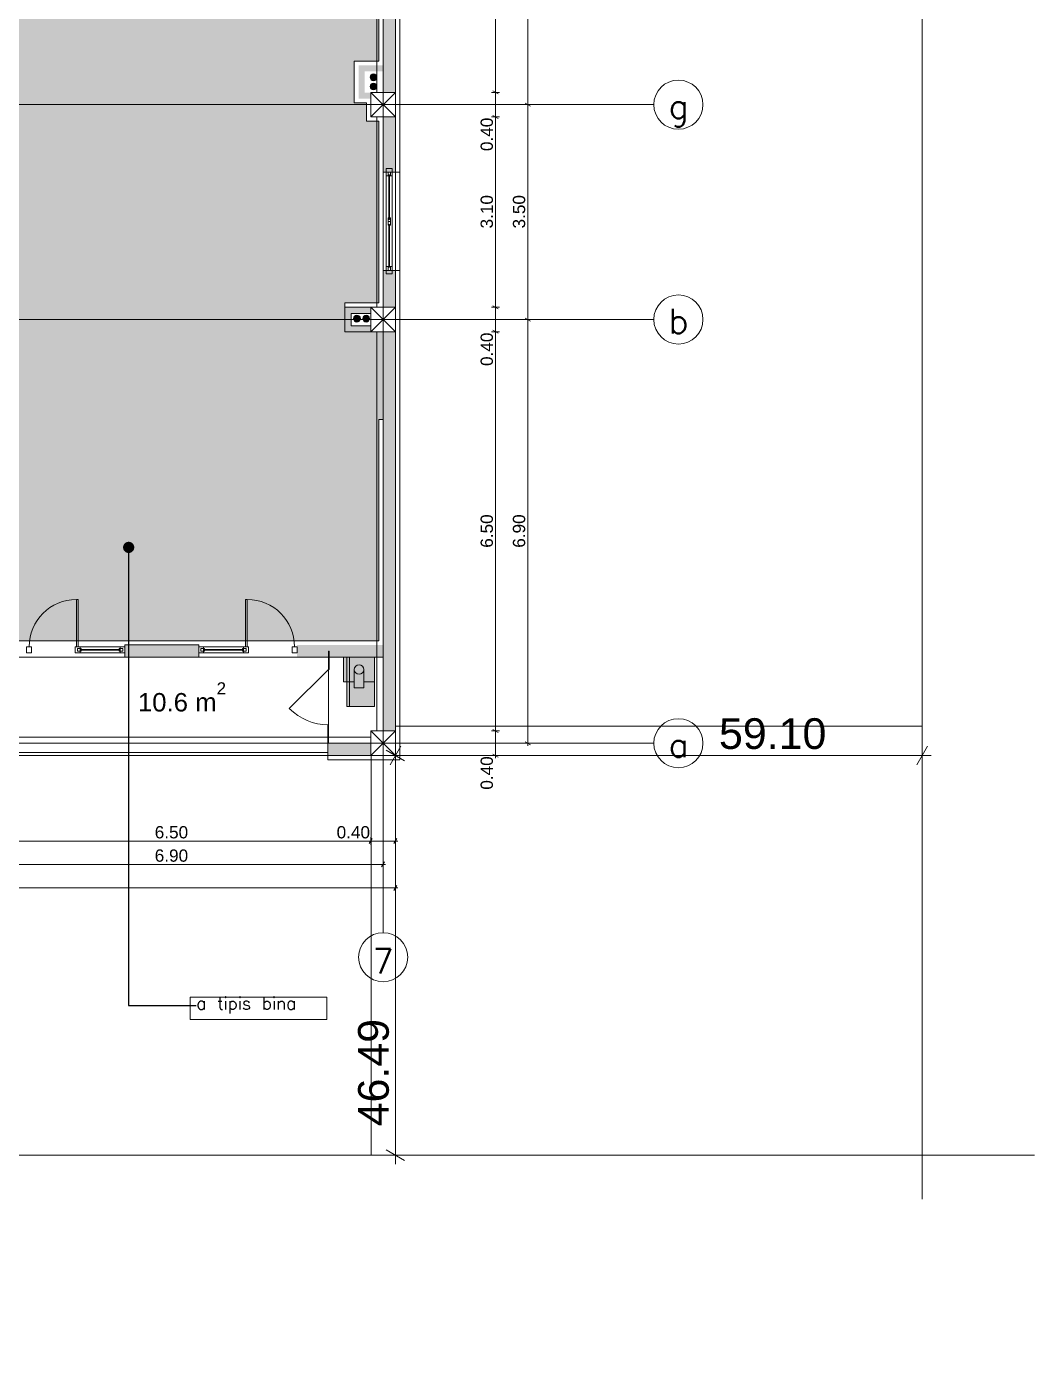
# Model space of a CAD drawing. Header units: millimetres. Extents: x 476244520 to 476657119, y 4620824743 to 4621446928.
# Drawn here: x 476425954 to 476442352, y 4621015821 to 4621037509 of the extents above; entities that cross this region are included whole.
import ezdxf

# ---------------------------------------------------------------- set-up
doc = ezdxf.new("R2010")
doc.units = ezdxf.units.MM
doc.header["$MEASUREMENT"] = 0
for name, color, linetype, lineweight in [('0_Pen_No__42_Pen_No__250_Pen_No__5', 5, 'Continuous', 0), ('2D Drafting - General_Pen_No__1_Pen_No__7', 7, 'Continuous', 0), ('2D Drafting - General_Pen_No__250_Pen_No__7_Pen_No__250', 7, 'Continuous', 0), ('2D Drafting - General_Pen_No__250_Pen_No__7_Pen_No__7', 7, 'Continuous', 0), ('2D Drafting - General_Pen_No__7_Pen_No__7_Pen_No__7', 7, 'Continuous', 0), ('Annotation - Text_Pen_No__7_Pen_No__5', 5, 'Continuous', 0), ('Doors_Pen_No__7_Pen_No__7_Pen_No__7', 7, 'Continuous', 0), ('G-Anno-Nplt_Pen_No__151', 151, 'Continuous', 0), ('G-Anno-Nplt_Pen_No__4', 7, 'Continuous', 0), ('gegmebi_Pen_No__1_Pen_No__7', 7, 'Continuous', 0), ('Interior - Furniture _Pen_No__7', 7, 'Continuous', 0), ('kar-panjara_Pen_No__7_Pen_No__7_Pen_No__7', 7, 'Continuous', 0), ('New_2D Drafting - General_Pen_No__250_Pen_No__7_Pen_No__255', 255, 'Continuous', 0), ('New_2D Drafting - General_Pen_No__2_Pen_No__1', 1, 'Continuous', 0), ('New_2D Drafting - General_Pen_No__2_Pen_No__250', 7, 'Continuous', 0), ('New_Doors_Pen_No__7_Pen_No__7_Pen_No__250', 7, 'Continuous', 0), ('New_Interior - Furniture _Pen_No__250', 7, 'Continuous', 0), ('New_reg_nak_Pen_No__250', 7, 'Continuous', 0), ('New_reg_nak_Pen_No__7', 7, 'Continuous', 0), ('New_Structural - Bearing_Pen_No__1', 1, 'Continuous', 0), ('New_Structural - Bearing_Pen_No__250', 7, 'Continuous', 0), ('shaxtebi da milebi_Pen_No__1_Pen_No__1_Pen_No__1', 1, 'Continuous', 0), ('zoma_Pen_No__1', 1, 'Continuous', 0), ('zoma_Pen_No__142', 142, 'Continuous', 0), ('zoma_Pen_No__5_Pen_No__5', 5, 'Continuous', 0)]:
    doc.layers.add(name, color=color, linetype=linetype, lineweight=lineweight)
doc.layers.add('shaxtebi da milebi_Pen_No__5_Pen_No__250_Pen_No__252', color=7, linetype='Continuous', lineweight=0, true_color=0x666666)
doc.layers.add('shaxtebi da milebi_Pen_No__5_Pen_No__5_Pen_No__252', color=7, linetype='Continuous', lineweight=0, true_color=0x666666)
doc.layers.add('zoma', color=7, linetype='Continuous')
doc.styles.add('GENERATED_STYLE_2', font='arial.ttf')
doc.linetypes.add('Break', pattern='A,0,[1,A-4 бѓЎбѓђбѓ®бѓљбѓ\x98 - nikas1.Shx,S=15.679026,R=0,X=0,Y=0],-1975.557214,0', length=1975.557214)
doc.dimstyles.new('GENERATED_STYLE__1', dxfattribs={"dimtxt": 200, "dimasz": 64.421331, "dimexe": 0.18, "dimexo": 3, "dimgap": 0.09, "dimtad": 1, "dimtih": 1, "dimtoh": 1, "dimlfac": 0.001, "dimzin": 0, "dimdsep": 46, "dimtxsty": 'GENERATED_STYLE_2', "dimblk": 'ARROWHEAD_2', "dimblk1": 'ARROWHEAD_2', "dimblk2": 'ARROWHEAD_2', "dimcen": 0.09, "dimclrd": 142, "dimclre": 142, "dimclrt": 142, "dimadec": 0, "dimazin": 0, "dimtfac": 1, "dimtdec": 4, "dimtmove": 0, "dimatfit": 3, "dimfxl": 1, "dimtolj": 1, "dimtzin": 0, "dimarcsym": 0})
doc.dimstyles.new('GENERATED_STYLE__18', dxfattribs={"dimtxt": 0.18, "dimasz": 364.8, "dimexe": 0.18, "dimexo": 0.0625, "dimgap": 0.09, "dimtad": 0, "dimtih": 1, "dimtoh": 1, "dimdec": 4, "dimzin": 0, "dimdsep": 46, "dimcen": 0.09, "dimadec": 0, "dimazin": 0, "dimtfac": 1, "dimtdec": 4, "dimtmove": 0, "dimatfit": 3, "dimldrblk": 'ARROWHEAD_11', "dimfxl": 1, "dimtolj": 1, "dimtzin": 0, "dimarcsym": 0})
doc.dimstyles.new('GENERATED_STYLE__6', dxfattribs={"dimtxt": 500, "dimasz": 228, "dimexe": 0.18, "dimexo": 3, "dimgap": 0.09, "dimtad": 1, "dimlfac": 0.001, "dimzin": 0, "dimdsep": 46, "dimtxsty": 'GENERATED_STYLE_2', "dimblk": 'ARROWHEAD_2', "dimblk1": 'ARROWHEAD_2', "dimblk2": 'ARROWHEAD_2', "dimcen": 0.09, "dimclrd": 1, "dimclre": 1, "dimclrt": 1, "dimadec": 0, "dimazin": 0, "dimtfac": 1, "dimtdec": 4, "dimtmove": 2, "dimatfit": 3, "dimfxl": 1, "dimtolj": 1, "dimtzin": 0, "dimarcsym": 0})
doc.dimstyles.new('GENERATED_STYLE__8', dxfattribs={"dimtxt": 200, "dimasz": 64.421331, "dimexe": 0.18, "dimexo": 3, "dimgap": 0.09, "dimtad": 1, "dimlfac": 0.001, "dimzin": 0, "dimdsep": 46, "dimtxsty": 'GENERATED_STYLE_2', "dimblk": 'ARROWHEAD_2', "dimblk1": 'ARROWHEAD_2', "dimblk2": 'ARROWHEAD_2', "dimcen": 0.09, "dimclrd": 142, "dimclre": 142, "dimclrt": 142, "dimadec": 0, "dimazin": 0, "dimtfac": 1, "dimtdec": 4, "dimtmove": 0, "dimatfit": 3, "dimfxl": 1, "dimtolj": 1, "dimtzin": 0, "dimarcsym": 0})

# ---------------------------------------------------------------- blocks, each defined once
blk = doc.blocks.new('*D352', base_point=(476844527, 4621385791))
at = {"layer": 'zoma_Pen_No__142', "color": 142, "linetype": 'Continuous', "lineweight": 0, "transparency": 16777216}
for p, q in [((476424879, 4621023908), (476424830, 4621023824)), ((476424854, 4621023802), (476424854, 4621023930)), ((476424854, 4621023866), (476431754, 4621023866)), ((476431730, 4621023824), (476431779, 4621023908)), ((476431754, 4621023802), (476431754, 4621023930)), ((476431754, 4621023866), (476431796, 4621023866))]:
    blk.add_line(p, q, dxfattribs=at)
at = {"layer": 'zoma_Pen_No__142', "color": 142, "lineweight": 0, "transparency": 16777216, "insert": (476428038, 4621023906), "char_height": 200, "attachment_point": 7, "style": 'GENERATED_STYLE_2'}
blk.add_mtext('\\A1;{\\pql;\\fArial CYR|b0|i0|c204|p34;6.90}', dxfattribs=at)
blk = doc.blocks.new('ARROWHEAD_2')
at = {"color": 0, "linetype": 'Continuous', "lineweight": 0}
for p, q in [((0, 0), (-1, 0)), ((-0.378, -0.655), (0.378, 0.655))]:
    blk.add_line(p, q, dxfattribs=at)
blk = doc.blocks.new('*D356', base_point=(476844527, 4621385791))
at = {"layer": 'zoma_Pen_No__142', "color": 142, "linetype": 'Continuous', "lineweight": 0, "transparency": 16777216}
for p, q in [((476434173, 4621032738), (476434046, 4621032738)), ((476434067, 4621032763), (476434152, 4621032714)), ((476434109, 4621025838), (476434109, 4621032738)), ((476434173, 4621025838), (476434046, 4621025838)), ((476434067, 4621025863), (476434152, 4621025814)), ((476434109, 4621025797), (476434109, 4621025838))]:
    blk.add_line(p, q, dxfattribs=at)
at = {"layer": 'zoma_Pen_No__142', "color": 142, "lineweight": 0, "transparency": 16777216, "insert": (476434069, 4621029022), "char_height": 200, "attachment_point": 7, "rotation": 90, "style": 'GENERATED_STYLE_2'}
blk.add_mtext('\\A1;{\\pql;\\fArial CYR|b0|i0|c204|p34;6.90}', dxfattribs=at)
blk = doc.blocks.new('*D357', base_point=(476844527, 4621385791))
at = {"layer": 'zoma_Pen_No__142', "color": 142, "linetype": 'Continuous', "lineweight": 0, "transparency": 16777216}
for p, q in [((476434173, 4621036238), (476434046, 4621036238)), ((476434067, 4621036263), (476434152, 4621036214)), ((476434109, 4621032738), (476434109, 4621036238)), ((476434173, 4621032738), (476434046, 4621032738)), ((476434067, 4621032763), (476434152, 4621032714))]:
    blk.add_line(p, q, dxfattribs=at)
at = {"layer": 'zoma_Pen_No__142', "color": 142, "lineweight": 0, "transparency": 16777216, "insert": (476434069, 4621034222), "char_height": 200, "attachment_point": 7, "rotation": 90, "style": 'GENERATED_STYLE_2'}
blk.add_mtext('\\A1;{\\pql;\\fArial CYR|b0|i0|c204|p34;3.50}', dxfattribs=at)
blk = doc.blocks.new('*D358', base_point=(476844527, 4621385791))
at = {"layer": 'zoma_Pen_No__142', "color": 142, "linetype": 'Continuous', "lineweight": 0, "transparency": 16777216}
for p, q in [((476434173, 4621043138), (476434046, 4621043138)), ((476434152, 4621043114), (476434067, 4621043163)), ((476434109, 4621043138), (476434109, 4621043180)), ((476434109, 4621036238), (476434109, 4621043138)), ((476434173, 4621036238), (476434046, 4621036238)), ((476434067, 4621036263), (476434152, 4621036214))]:
    blk.add_line(p, q, dxfattribs=at)
at = {"layer": 'zoma_Pen_No__142', "color": 142, "lineweight": 0, "transparency": 16777216, "insert": (476434069, 4621039422), "char_height": 200, "attachment_point": 7, "rotation": 90, "style": 'GENERATED_STYLE_2'}
blk.add_mtext('\\A1;{\\pql;\\fArial CYR|b0|i0|c204|p34;6.90}', dxfattribs=at)
blk = doc.blocks.new('*D359', base_point=(476844527, 4621385791))
at = {"layer": 'zoma_Pen_No__142', "color": 142, "linetype": 'Continuous', "lineweight": 0, "transparency": 16777216}
for p, q in [((476390179, 4621023524), (476390130, 4621023439)), ((476390154, 4621023418), (476390154, 4621023545)), ((476431930, 4621023439), (476431979, 4621023524)), ((476431954, 4621023418), (476431954, 4621023545)), ((476390113, 4621023481), (476390154, 4621023481)), ((476390154, 4621023481), (476431954, 4621023481)), ((476431954, 4621023481), (476431996, 4621023481))]:
    blk.add_line(p, q, dxfattribs=at)
at = {"layer": 'zoma_Pen_No__142', "color": 142, "lineweight": 0, "transparency": 16777216, "insert": (476410712, 4621023521), "char_height": 200, "attachment_point": 7, "style": 'GENERATED_STYLE_2'}
blk.add_mtext('\\A1;{\\pql;\\fArial CYR|b0|i0|c204|p34;41.80}', dxfattribs=at)
blk = doc.blocks.new('*D371', base_point=(476844527, 4621385791))
at = {"layer": 'zoma_Pen_No__142', "color": 142, "linetype": 'Continuous', "lineweight": 0, "transparency": 16777216}
for p, q in [((476425079, 4621024288), (476425030, 4621024204)), ((476425054, 4621024182), (476425054, 4621024309)), ((476425054, 4621024246), (476431554, 4621024246)), ((476431579, 4621024288), (476431530, 4621024204)), ((476431554, 4621024182), (476431554, 4621024309))]:
    blk.add_line(p, q, dxfattribs=at)
at = {"layer": 'zoma_Pen_No__142', "color": 142, "lineweight": 0, "transparency": 16777216, "char_height": 200, "attachment_point": 7, "style": 'GENERATED_STYLE_2'}
for s, insert in [('\\A1;{\\pql;\\fArial CYR|b0|i0|c204|p34;6.50}', (476428038, 4621024286)), ('\\A1;{\\pql;\\fArial CYR|b0|i0|c204|p34;0.40}', (476430998, 4621024286))]:
    blk.add_mtext(s, dxfattribs=dict(at, insert=insert))
blk = doc.blocks.new('*D372', base_point=(476844527, 4621385791))
at = {"layer": 'zoma_Pen_No__142', "color": 142, "linetype": 'Continuous', "lineweight": 0, "transparency": 16777216}
for p, q in [((476431579, 4621024288), (476431530, 4621024204)), ((476431554, 4621024182), (476431554, 4621024309)), ((476431554, 4621024246), (476431954, 4621024246)), ((476431930, 4621024204), (476431979, 4621024288)), ((476431954, 4621024182), (476431954, 4621024309)), ((476431954, 4621024246), (476431996, 4621024246))]:
    blk.add_line(p, q, dxfattribs=at)
blk = doc.blocks.new('*D373', base_point=(476844527, 4621385791))
at = {"layer": 'zoma_Pen_No__142', "color": 142, "linetype": 'Continuous', "lineweight": 0, "transparency": 16777216}
for p, q in [((476433648, 4621026038), (476433521, 4621026038)), ((476433542, 4621026063), (476433627, 4621026014)), ((476433584, 4621025638), (476433584, 4621026038)), ((476433648, 4621025638), (476433521, 4621025638)), ((476433542, 4621025663), (476433627, 4621025614)), ((476433584, 4621025597), (476433584, 4621025638))]:
    blk.add_line(p, q, dxfattribs=at)
at = {"layer": 'zoma_Pen_No__142', "color": 142, "lineweight": 0, "transparency": 16777216, "insert": (476433544, 4621025082), "char_height": 200, "attachment_point": 7, "rotation": 90, "style": 'GENERATED_STYLE_2'}
blk.add_mtext('\\A1;{\\pql;\\fArial CYR|b0|i0|c204|p34;0.40}', dxfattribs=at)
blk = doc.blocks.new('*D374', base_point=(476844527, 4621385791))
at = {"layer": 'zoma_Pen_No__142', "color": 142, "linetype": 'Continuous', "lineweight": 0, "transparency": 16777216}
for p, q in [((476433648, 4621032538), (476433521, 4621032538)), ((476433542, 4621032563), (476433627, 4621032514)), ((476433584, 4621026038), (476433584, 4621032538)), ((476433648, 4621026038), (476433521, 4621026038)), ((476433542, 4621026063), (476433627, 4621026014))]:
    blk.add_line(p, q, dxfattribs=at)
at = {"layer": 'zoma_Pen_No__142', "color": 142, "lineweight": 0, "transparency": 16777216, "char_height": 200, "attachment_point": 7, "rotation": 90, "style": 'GENERATED_STYLE_2'}
for s, insert in [('\\A1;{\\pql;\\fArial CYR|b0|i0|c204|p34;0.40}', (476433544, 4621031982)), ('\\A1;{\\pql;\\fArial CYR|b0|i0|c204|p34;6.50}', (476433544, 4621029022))]:
    blk.add_mtext(s, dxfattribs=dict(at, insert=insert))
blk = doc.blocks.new('*D375', base_point=(476844527, 4621385791))
at = {"layer": 'zoma_Pen_No__142', "color": 142, "linetype": 'Continuous', "lineweight": 0, "transparency": 16777216}
for p, q in [((476433648, 4621032938), (476433521, 4621032938)), ((476433542, 4621032963), (476433627, 4621032914)), ((476433584, 4621032538), (476433584, 4621032938)), ((476433648, 4621032538), (476433521, 4621032538)), ((476433542, 4621032563), (476433627, 4621032514))]:
    blk.add_line(p, q, dxfattribs=at)
blk = doc.blocks.new('*D376', base_point=(476844527, 4621385791))
at = {"layer": 'zoma_Pen_No__142', "color": 142, "linetype": 'Continuous', "lineweight": 0, "transparency": 16777216}
for p, q in [((476433648, 4621036038), (476433521, 4621036038)), ((476433542, 4621036063), (476433627, 4621036014)), ((476433584, 4621032938), (476433584, 4621036038)), ((476433648, 4621032938), (476433521, 4621032938)), ((476433542, 4621032963), (476433627, 4621032914))]:
    blk.add_line(p, q, dxfattribs=at)
at = {"layer": 'zoma_Pen_No__142', "color": 142, "lineweight": 0, "transparency": 16777216, "char_height": 200, "attachment_point": 7, "rotation": 90, "style": 'GENERATED_STYLE_2'}
for s, insert in [('\\A1;{\\pql;\\fArial CYR|b0|i0|c204|p34;0.40}', (476433544, 4621035482)), ('\\A1;{\\pql;\\fArial CYR|b0|i0|c204|p34;3.10}', (476433544, 4621034222))]:
    blk.add_mtext(s, dxfattribs=dict(at, insert=insert))
blk = doc.blocks.new('*D377', base_point=(476844527, 4621385791))
at = {"layer": 'zoma_Pen_No__142', "color": 142, "linetype": 'Continuous', "lineweight": 0, "transparency": 16777216}
for p, q in [((476433648, 4621036438), (476433521, 4621036438)), ((476433542, 4621036463), (476433627, 4621036414)), ((476433584, 4621036038), (476433584, 4621036438)), ((476433648, 4621036038), (476433521, 4621036038)), ((476433542, 4621036063), (476433627, 4621036014))]:
    blk.add_line(p, q, dxfattribs=at)
blk = doc.blocks.new('*D378', base_point=(476844527, 4621385791))
at = {"layer": 'zoma_Pen_No__142', "color": 142, "linetype": 'Continuous', "lineweight": 0, "transparency": 16777216}
for p, q in [((476433648, 4621042938), (476433521, 4621042938)), ((476433542, 4621042963), (476433627, 4621042914)), ((476433584, 4621036438), (476433584, 4621042938)), ((476433648, 4621036438), (476433521, 4621036438)), ((476433542, 4621036463), (476433627, 4621036414))]:
    blk.add_line(p, q, dxfattribs=at)
at = {"layer": 'zoma_Pen_No__142', "color": 142, "lineweight": 0, "transparency": 16777216, "char_height": 200, "attachment_point": 7, "rotation": 90, "style": 'GENERATED_STYLE_2'}
for s, insert in [('\\A1;{\\pql;\\fArial CYR|b0|i0|c204|p34;0.40}', (476433544, 4621042382)), ('\\A1;{\\pql;\\fArial CYR|b0|i0|c204|p34;6.50}', (476433544, 4621039422))]:
    blk.add_mtext(s, dxfattribs=dict(at, insert=insert))
blk = doc.blocks.new('*D401', base_point=(476844527, 4621385791))
at = {"layer": 'zoma_Pen_No__1', "color": 1, "linetype": 'Continuous', "lineweight": 0, "transparency": 16777216}
for p, q in [((476432104, 4621025552), (476431804, 4621025725)), ((476431954, 4621025638), (476431954, 4621025785)), ((476432179, 4621025638), (476431729, 4621025638)), ((476431954, 4621019132), (476431954, 4621025638)), ((476431804, 4621019218), (476432104, 4621019045)), ((476432179, 4621019132), (476431729, 4621019132)), ((476431954, 4621018985), (476431954, 4621019132))]:
    blk.add_line(p, q, dxfattribs=at)
at = {"layer": 'zoma_Pen_No__1', "color": 1, "lineweight": 0, "transparency": 16777216, "insert": (476431854, 4621019600), "char_height": 500, "attachment_point": 7, "rotation": 90, "style": 'GENERATED_STYLE_2'}
blk.add_mtext('\\A1;{\\pql;\\fArial CYR|b0|i0|c204|p34;46.49}', dxfattribs=at)
blk = doc.blocks.new('*D404', base_point=(476844527, 4621385791))
at = {"layer": 'zoma_Pen_No__1', "color": 1, "linetype": 'Continuous', "lineweight": 0, "transparency": 16777216}
for p, q in [((476432041, 4621025788), (476431868, 4621025488)), ((476431954, 4621025863), (476431954, 4621025413)), ((476440440, 4621025488), (476440614, 4621025788)), ((476440527, 4621025863), (476440527, 4621025413)), ((476431954, 4621025638), (476431808, 4621025638)), ((476440527, 4621025638), (476431954, 4621025638)), ((476440674, 4621025638), (476440527, 4621025638))]:
    blk.add_line(p, q, dxfattribs=at)
at = {"layer": 'zoma_Pen_No__1', "color": 1, "lineweight": 0, "transparency": 16777216, "insert": (476437220, 4621025738), "char_height": 500, "attachment_point": 7, "style": 'GENERATED_STYLE_2'}
blk.add_mtext('\\A1;{\\pql;\\fArial CYR|b0|i0|c204|p34;59.10}', dxfattribs=at)
blk = doc.blocks.new('ARROWHEAD_11')
at = {"color": 0, "linetype": 'Continuous', "lineweight": 0}
blk.add_line((0, 0), (-1, 0), dxfattribs=at)
at = {"color": 0, "linetype": 'Continuous', "lineweight": 0, "const_width": 0.25, "flags": 128}
blk.add_lwpolyline([(-0.125, 0, 1), (0.125, 0, 1)], format="xyb", close=True, dxfattribs=at)

msp = doc.modelspace()

# ---------------------------------------------------------------- hatches: boundary and pattern name
at = {"layer": '2D Drafting - General_Pen_No__250_Pen_No__7_Pen_No__7', "linetype": 'Continuous', "lineweight": 0}
for points in [[(476431954.207, 4621042938.242), (476431954.207, 4621036438.242), (476431754.207, 4621036438.242), (476431754.207, 4621042938.242)], [(476431354.207, 4621036878.43), (476431354.207, 4621036435.282), (476431354.207, 4621036335.118), (476431554.207, 4621036335.118), (476431554.207, 4621036435.282), (476431454.207, 4621036435.282), (476431454.207, 4621036488.242), (476431454.207, 4621036588.242), (476431454.207, 4621036778.242), (476431754.207, 4621036778.242), (476431754.207, 4621036878.43)], [(476431754.207, 4621036038.242), (476431954.207, 4621036038.242), (476431954.207, 4621035138.497), (476431754.207, 4621035138.497)], [(476431754.207, 4621033538.495), (476431954.207, 4621033538.495), (476431954.207, 4621032938.242), (476431754.207, 4621032938.242)], [(476431234.207, 4621032938.242), (476431554.207, 4621032938.242), (476431554.207, 4621032838.329), (476431234.207, 4621032838.329), (476431234.207, 4621032638.242), (476431554.207, 4621032638.242), (476431554.207, 4621032538.242), (476431234.207, 4621032538.242), (476431134.019, 4621032538.242), (476431134.019, 4621032938.242)], [(476431754.207, 4621032538.242), (476431954.207, 4621032538.242), (476431954.207, 4621026038.242), (476431754.207, 4621026038.242)], [(476428753.591, 4621027438.237), (476428753.591, 4621027238.237), (476427553.78, 4621027238.237), (476427553.78, 4621027438.237)], [(476430353.591, 4621027238.237), (476431754.015, 4621027238.237), (476431754.015, 4621027438.237), (476430353.591, 4621027438.237)], [(476430864.219, 4621027338.242), (476430864.219, 4621027038.237), (476430874.219, 4621027038.237), (476430874.219, 4621027338.242)], [(476430854.207, 4621026138.238), (476430854.207, 4621025838.242), (476430864.207, 4621025838.242), (476430864.207, 4621026138.238)], [(476431554.207, 4621025638.242), (476430854.206, 4621025638.242), (476430854.206, 4621025838.242), (476431554.207, 4621025838.242)]]:
    msp.add_hatch(color=7, dxfattribs=at).paths.add_polyline_path(points)
at = {"layer": 'G-Anno-Nplt_Pen_No__151', "linetype": 'Continuous', "lineweight": 0, "true_color": 0x1f2f3f}
h = msp.add_hatch(color=169, dxfattribs=at)
h.paths.add_polyline_path([(476424064.019, 4621036138.242), (476420854.207, 4621036138.242), (476420854.207, 4621032590.081), (476420924.207, 4621032590.081), (476420924.207, 4621026108.242), (476420924.207, 4621025908.3), (476424584.207, 4621025908.3), (476424584.207, 4621026108.242), (476424784.207, 4621026108.242), (476424784.207, 4621027508.238), (476431684.207, 4621027508.238), (476431684.207, 4621031109.89), (476431754.207, 4621031109.89), (476431754.207, 4621032538.242), (476431134.019, 4621032538.242), (476431134.019, 4621032938.242), (476431134.019, 4621033008.242), (476431684.207, 4621033008.242), (476431684.207, 4621035032.55), (476431684.207, 4621035968.242), (476431484.207, 4621035968.242), (476431484.207, 4621036268.242), (476431284.207, 4621036268.242), (476431284.207, 4621036948.43), (476431684.207, 4621036948.43), (476431684.207, 4621042868.242), (476431484.207, 4621042868.242), (476431484.207, 4621043068.242), (476425124.207, 4621043068.242), (476425124.207, 4621035968.242), (476424944.208, 4621035968.242), (476424944.208, 4621036038.242), (476424753.94, 4621036038.242), (476424753.94, 4621035968.242), (476424753.94, 4621035741.499), (476424064.019, 4621035741.499)])
h.paths.add_polyline_path([(476425054.207, 4621032538.242), (476424654.207, 4621032538.242), (476424654.207, 4621032938.242), (476425054.207, 4621032938.242)], flags=0)
at = {"layer": 'New_2D Drafting - General_Pen_No__250_Pen_No__7_Pen_No__255', "linetype": 'Continuous', "lineweight": 0}
for points in [[(476431612.588, 4621027238.237), (476431112.588, 4621027238.233), (476431112.591, 4621026838.237), (476431285.576, 4621026838.239), (476431285.577, 4621026738.236), (476431439.603, 4621026738.237), (476431439.602, 4621026838.24), (476431612.591, 4621026838.242)], [(476431612.588, 4621027238.237), (476431162.588, 4621027238.237), (476431162.588, 4621026438.237), (476431612.588, 4621026438.237)]]:
    msp.add_hatch(color=255, dxfattribs=at).paths.add_polyline_path(points)
at = {"layer": 'shaxtebi da milebi_Pen_No__1_Pen_No__1_Pen_No__1', "linetype": 'Continuous', "lineweight": 0}
for points in [[(476431599.207, 4621036588.242, 1), (476431599.207, 4621036478.242, 1)], [(476431424.207, 4621032753.118, 1), (476431534.207, 4621032753.118, 1)]]:
    msp.add_hatch(color=1, dxfattribs=at).paths.add_polyline_path(points)
at = {"layer": 'shaxtebi da milebi_Pen_No__5_Pen_No__5_Pen_No__252', "linetype": 'Continuous', "lineweight": 0, "true_color": 0x666666}
for points in [[(476431599.207, 4621036738.242, -1), (476431599.207, 4621036628.242, -1)], [(476431384.207, 4621032753.118, -1), (476431274.207, 4621032753.118, -1)]]:
    msp.add_hatch(color=251, dxfattribs=at).paths.add_polyline_path(points)

# ---------------------------------------------------------------- linework, layer by layer
at = {"layer": '0_Pen_No__42_Pen_No__250_Pen_No__5', "color": 5, "linetype": 'Continuous', "lineweight": 0}
for centre in [(476436560.037, 4621036238.242), (476436560.037, 4621032738.242), (476436560.037, 4621025838.242), (476431754.207, 4621022353.247), (476431754.207, 4621022353.247)]:
    msp.add_circle(centre, 400, dxfattribs=at)
at = {"layer": '2D Drafting - General_Pen_No__1_Pen_No__7', "color": 7, "linetype": 'Continuous', "lineweight": 0}
for p, q in [((476431954.207, 4621036038.242), (476431554.207, 4621036438.242)), ((476431554.207, 4621036038.242), (476431954.207, 4621036438.242)), ((476431954.207, 4621032538.242), (476431554.207, 4621032938.242)), ((476431554.207, 4621032538.242), (476431954.207, 4621032938.242)), ((476431954.207, 4621025638.242), (476431554.207, 4621026038.242)), ((476431554.207, 4621025638.242), (476431954.207, 4621026038.242))]:
    msp.add_line(p, q, dxfattribs=at)
at = {"layer": '2D Drafting - General_Pen_No__1_Pen_No__7', "color": 7, "linetype": 'Continuous', "lineweight": 0, "flags": 128}
for points in [[(476431954.207, 4621036438.242), (476431954.207, 4621042938.242), (476431654.207, 4621042938.242), (476431654.207, 4621036438.242)], [(476431954.207, 4621036038.242), (476431554.207, 4621036038.242), (476431554.207, 4621036438.242), (476431954.207, 4621036438.242)], [(476431954.207, 4621032938.242), (476431954.207, 4621036038.242), (476431654.207, 4621036038.242), (476431654.207, 4621032938.242)], [(476431954.207, 4621032538.242), (476431554.207, 4621032538.242), (476431554.207, 4621032938.242), (476431954.207, 4621032938.242)], [(476431954.207, 4621026038.242), (476431954.207, 4621032538.242), (476431654.207, 4621032538.242), (476431654.207, 4621026038.242)], [(476425054.207, 4621025638.242), (476431554.207, 4621025638.242), (476431554.207, 4621025938.242), (476425054.207, 4621025938.242)], [(476431954.207, 4621025638.242), (476431554.207, 4621025638.242), (476431554.207, 4621026038.242), (476431954.207, 4621026038.242)]]:
    msp.add_lwpolyline(points, close=True, dxfattribs=at)
at = {"layer": '2D Drafting - General_Pen_No__250_Pen_No__7_Pen_No__250', "color": 7, "linetype": 'Continuous', "lineweight": 0, "flags": 128}
for points in [[(476431234.207, 4621032938.242), (476431554.207, 4621032938.242), (476431554.207, 4621032838.329), (476431234.207, 4621032838.329), (476431234.207, 4621032638.242), (476431554.207, 4621032638.242), (476431554.207, 4621032538.242), (476431234.207, 4621032538.242), (476431134.019, 4621032538.242), (476431134.019, 4621032938.242)], [(476430864.219, 4621027338.242), (476430864.219, 4621027038.237), (476430874.219, 4621027038.237), (476430874.219, 4621027338.242)], [(476430854.207, 4621026138.238), (476430854.207, 4621025838.242), (476430864.207, 4621025838.242), (476430864.207, 4621026138.238)], [(476431554.207, 4621025638.242), (476430854.206, 4621025638.242), (476430854.206, 4621025838.242), (476431554.207, 4621025838.242)]]:
    msp.add_lwpolyline(points, close=True, dxfattribs=at)
at = {"layer": '2D Drafting - General_Pen_No__250_Pen_No__7_Pen_No__7', "color": 7, "linetype": 'Continuous', "lineweight": 0, "flags": 128}
msp.add_lwpolyline([(476428753.591, 4621027438.237), (476428753.591, 4621027238.237), (476427553.78, 4621027238.237), (476427553.78, 4621027438.237)], close=True, dxfattribs=at)
at = {"layer": '2D Drafting - General_Pen_No__7_Pen_No__7_Pen_No__7', "color": 7, "linetype": 'Continuous', "lineweight": 0, "flags": 128}
for points in [[(476427473.778, 4621027308.75), (476426823.778, 4621027308.779), (476426823.782, 4621027408.718), (476427473.782, 4621027408.689)], [(476428833.591, 4621027308.768), (476429483.591, 4621027308.797), (476429483.586, 4621027408.736), (476428833.586, 4621027408.707)]]:
    msp.add_lwpolyline(points, close=True, dxfattribs=at)
at = {"layer": '2D Drafting - General_Pen_No__7_Pen_No__7_Pen_No__7', "color": 7, "linetype": 'Continuous', "lineweight": 0}
for centre, start, end in [((476426764.093, 4621027408.731), 89.9974687, 179.994289), ((476429543.275, 4621027408.749), 0.005711, 90.0025313)]:
    msp.add_arc(centre, 770.311, start, end, dxfattribs=at)
at = {"layer": 'Doors_Pen_No__7_Pen_No__7_Pen_No__7', "color": 7, "linetype": 'Continuous', "lineweight": 0, "flags": 128}
for points in [[(476426790.76, 4621027408.73), (476426764.093, 4621027408.731), (476426764.127, 4621028179.042), (476426790.794, 4621028179.041)], [(476429516.609, 4621027408.748), (476429543.275, 4621027408.749), (476429543.241, 4621028179.06), (476429516.575, 4621028179.059)]]:
    msp.add_lwpolyline(points, close=True, dxfattribs=at)
at = {"layer": 'G-Anno-Nplt_Pen_No__4', "color": 7, "linetype": 'Continuous', "lineweight": 0, "flags": 128}
msp.add_lwpolyline([(476424784.207, 4621027508.238), (476431684.207, 4621027508.238), (476431684.207, 4621031109.89), (476431754.207, 4621031109.89), (476431754.207, 4621032538.242), (476431134.019, 4621032538.242), (476431134.019, 4621032938.242), (476431134.019, 4621033008.242), (476431684.207, 4621033008.242), (476431684.207, 4621035032.55), (476431684.207, 4621035968.242), (476431484.207, 4621035968.242), (476431484.207, 4621036268.242), (476431284.207, 4621036268.242), (476431284.207, 4621036948.43), (476431684.207, 4621036948.43), (476431684.207, 4621042868.242)], dxfattribs=at)
at = {"layer": 'gegmebi_Pen_No__1_Pen_No__7', "color": 7, "linetype": 'Continuous', "lineweight": 0, "flags": 128}
for points in [[(476431285.576, 4621026838.239), (476431112.591, 4621026838.237), (476431112.588, 4621027238.233), (476431612.588, 4621027238.237), (476431612.591, 4621026838.242), (476431439.602, 4621026838.24)], [(476431285.575, 4621027038.237), (476431285.577, 4621026738.236), (476431439.603, 4621026738.237), (476431439.601, 4621027038.239)]]:
    msp.add_lwpolyline(points, dxfattribs=at)
at = {"layer": 'kar-panjara_Pen_No__7_Pen_No__7_Pen_No__7', "color": 7, "linetype": 'Continuous', "lineweight": 0, "flags": 128}
for points in [[(476431904.255, 4621035078.822), (476431904.255, 4621035198.822), (476431804.255, 4621035198.822), (476431804.255, 4621035078.822)], [(476431804.256, 4621033538.495), (476431804.312, 4621035138.497), (476431904.256, 4621035138.497), (476431904.201, 4621033538.495)], [(476431834.371, 4621035138.497), (476431834.371, 4621035093.497), (476431849.371, 4621035093.497), (476431859.371, 4621035093.497), (476431859.371, 4621035078.822), (476431874.371, 4621035078.822), (476431874.371, 4621035138.497)], [(476431834.371, 4621035078.822), (476431834.371, 4621035093.497), (476431849.371, 4621035093.497), (476431849.371, 4621035078.822)], [(476431849.371, 4621035093.497), (476431849.371, 4621034369.656), (476431859.371, 4621034369.656), (476431859.371, 4621035093.497)], [(476431834.371, 4621034333.925), (476431834.371, 4621034378.925), (476431849.371, 4621034378.925), (476431859.371, 4621034378.925), (476431859.371, 4621034393.925), (476431874.371, 4621034393.925), (476431874.371, 4621034333.925)], [(476431834.371, 4621034393.925), (476431834.371, 4621034378.925), (476431849.371, 4621034378.925), (476431849.371, 4621034393.925)], [(476431834.371, 4621034333.925), (476431834.371, 4621034288.925), (476431849.371, 4621034288.925), (476431859.371, 4621034288.925), (476431859.371, 4621034273.925), (476431874.371, 4621034273.925), (476431874.371, 4621034333.925)], [(476431834.371, 4621034273.925), (476431834.371, 4621034288.925), (476431849.371, 4621034288.925), (476431849.371, 4621034273.925)], [(476431849.371, 4621033588.925), (476431849.371, 4621034288.925), (476431859.371, 4621034288.925), (476431859.371, 4621033588.925)], [(476431904.255, 4621033603.925), (476431904.255, 4621033483.925), (476431804.255, 4621033483.925), (476431804.255, 4621033603.925)], [(476431834.371, 4621033538.495), (476431834.371, 4621033588.925), (476431849.371, 4621033588.925), (476431859.371, 4621033588.925), (476431859.371, 4621033603.925), (476431874.371, 4621033603.925), (476431874.371, 4621033538.495)], [(476431834.371, 4621033603.925), (476431834.371, 4621033588.925), (476431849.371, 4621033588.925), (476431849.371, 4621033603.925)], [(476425953.778, 4621027308.799), (476426033.778, 4621027308.795), (476426033.782, 4621027408.795), (476425953.782, 4621027408.799)], [(476426743.778, 4621027308.721), (476426823.778, 4621027308.718), (476426823.782, 4621027408.718), (476426743.782, 4621027408.721)], [(476427473.778, 4621027308.75), (476427553.778, 4621027308.746), (476427553.782, 4621027408.746), (476427473.782, 4621027408.75)], [(476428833.591, 4621027308.768), (476428753.591, 4621027308.764), (476428753.586, 4621027408.764), (476428833.586, 4621027408.768)], [(476429563.591, 4621027308.739), (476429483.591, 4621027308.736), (476429483.586, 4621027408.736), (476429563.586, 4621027408.739)], [(476430353.591, 4621027308.817), (476430273.591, 4621027308.813), (476430273.586, 4621027408.813), (476430353.586, 4621027408.817)], [(476426778.781, 4621027378.72), (476426823.781, 4621027378.718), (476426823.78, 4621027363.718), (476426823.78, 4621027353.718), (476426838.78, 4621027353.717), (476426838.779, 4621027338.717), (476426778.779, 4621027338.72)], [(476426838.781, 4621027378.717), (476426823.781, 4621027378.718), (476426823.78, 4621027363.718), (476426838.78, 4621027363.717)], [(476427473.78, 4621027363.689), (476426823.78, 4621027363.718), (476426823.78, 4621027353.718), (476427473.78, 4621027353.689)], [(476427518.781, 4621027378.687), (476427473.781, 4621027378.689), (476427473.78, 4621027363.689), (476427473.78, 4621027353.689), (476427458.78, 4621027353.69), (476427458.779, 4621027338.69), (476427518.779, 4621027338.687)], [(476427458.781, 4621027378.69), (476427473.781, 4621027378.689), (476427473.78, 4621027363.689), (476427458.78, 4621027363.69)], [(476428788.588, 4621027378.705), (476428833.588, 4621027378.707), (476428833.588, 4621027363.707), (476428833.589, 4621027353.707), (476428848.589, 4621027353.708), (476428848.589, 4621027338.708), (476428788.589, 4621027338.705)], [(476428848.588, 4621027378.708), (476428833.588, 4621027378.707), (476428833.588, 4621027363.707), (476428848.588, 4621027363.708)], [(476428833.588, 4621027363.707), (476429483.588, 4621027363.736), (476429483.589, 4621027353.736), (476428833.589, 4621027353.707)], [(476429468.588, 4621027378.735), (476429483.588, 4621027378.736), (476429483.588, 4621027363.736), (476429468.588, 4621027363.735)], [(476429528.588, 4621027378.738), (476429483.588, 4621027378.736), (476429483.588, 4621027363.736), (476429483.589, 4621027353.736), (476429468.589, 4621027353.735), (476429468.589, 4621027338.735), (476429528.589, 4621027338.738)]]:
    msp.add_lwpolyline(points, close=True, dxfattribs=at)
at = {"layer": 'New_2D Drafting - General_Pen_No__2_Pen_No__250', "color": 7, "linetype": 'Continuous', "lineweight": 0, "flags": 128}
msp.add_lwpolyline([(476428613.815, 4621021701.082), (476430837.821, 4621021701.082), (476430837.821, 4621021341.707), (476428613.815, 4621021341.707)], close=True, dxfattribs=at)
at = {"layer": 'New_Doors_Pen_No__7_Pen_No__7_Pen_No__250', "color": 7, "linetype": 'Continuous', "lineweight": 0, "flags": 128}
msp.add_lwpolyline([(476430854.206, 4621025687.366), (476425054.207, 4621025687.367)], dxfattribs=at)
at = {"layer": 'New_Interior - Furniture _Pen_No__250', "color": 7, "linetype": 'Continuous', "lineweight": 0, "flags": 128}
msp.add_lwpolyline([(476425054.207, 4621027238.237), (476425054.207, 4621025638.242), (476431554.207, 4621025638.242), (476431554.207, 4621026038.242), (476431754.015, 4621026038.242), (476431754.015, 4621027238.237)], close=True, dxfattribs=at)
at = {"layer": 'New_reg_nak_Pen_No__250', "color": 7, "linetype": 'Continuous', "lineweight": 0}
for p, q in [((476431208.066, 4621026438.237), (476431208.066, 4621027238.237)), ((476430864.207, 4621027038.237), (476430864.207, 4621026138.238))]:
    msp.add_line(p, q, dxfattribs=at)
at = {"layer": 'New_reg_nak_Pen_No__250', "color": 7, "linetype": 'Continuous', "lineweight": 0, "flags": 128}
msp.add_lwpolyline([(476431612.588, 4621027238.237), (476431612.588, 4621026438.237), (476431162.588, 4621026438.237), (476431162.588, 4621027238.237)], close=True, dxfattribs=at)
at = {"layer": 'New_reg_nak_Pen_No__250', "color": 7, "linetype": 'Continuous', "lineweight": 0}
msp.add_circle((476431362.588, 4621027038.237), 77.013, dxfattribs=at)
at = {"layer": 'New_reg_nak_Pen_No__7', "color": 7, "linetype": 'Continuous', "lineweight": 0, "flags": 128}
msp.add_lwpolyline([(476431954.207, 4621043338.242), (476432024.391, 4621043338.242), (476432024.131, 4621025568.581), (476430854.205, 4621025568.598), (476430854.206, 4621025638.252)], dxfattribs=at)
msp.add_lwpolyline([(476431754.229, 4621033538.495), (476432024.251, 4621033538.495), (476432024.251, 4621035138.497), (476431754.229, 4621035138.497)], close=True, dxfattribs=at)
at = {"layer": 'New_Structural - Bearing_Pen_No__1', "color": 1, "linetype": 'Break', "lineweight": 0}
for p, q in [((476440527.097, 4621052535.051), (476440527.097, 4621018413.517)), ((476440527.097, 4621026116.593), (476431954.207, 4621026116.593)), ((476431561.435, 4621019131.628), (476431561.435, 4621025638.242)), ((476374218.83, 4621019131.628), (476442352.384, 4621019131.628))]:
    msp.add_line(p, q, dxfattribs=at)
at = {"layer": 'New_Structural - Bearing_Pen_No__250', "color": 7, "linetype": 'Continuous', "lineweight": 0}
msp.add_line((476430864.219, 4621027038.238), (476430227.819, 4621026401.839), dxfattribs=at)
msp.add_arc((476430864.207, 4621027038.226), 899.988, 225, 270, dxfattribs=at)
at = {"layer": 'shaxtebi da milebi_Pen_No__1_Pen_No__1_Pen_No__1', "color": 1, "linetype": 'Continuous', "lineweight": 0, "flags": 128}
for points in [[(476431599.207, 4621036588.242, -1), (476431599.207, 4621036478.242, -1)], [(476431424.207, 4621032753.118, -1), (476431534.207, 4621032753.118, -1)]]:
    msp.add_lwpolyline(points, format="xyb", close=True, dxfattribs=at)
at = {"layer": 'shaxtebi da milebi_Pen_No__5_Pen_No__250_Pen_No__252', "color": 251, "linetype": 'Continuous', "lineweight": 0, "true_color": 0x666666, "flags": 128}
msp.add_lwpolyline([(476431384.207, 4621032753.118, 1), (476431274.207, 4621032753.118, 1)], format="xyb", close=True, dxfattribs=at)
at = {"layer": 'shaxtebi da milebi_Pen_No__5_Pen_No__5_Pen_No__252', "color": 251, "linetype": 'Continuous', "lineweight": 0, "true_color": 0x666666, "flags": 128}
for points in [[(476431599.207, 4621036738.242, -1), (476431599.207, 4621036628.242, -1)], [(476431384.207, 4621032753.118, -1), (476431274.207, 4621032753.118, -1)]]:
    msp.add_lwpolyline(points, format="xyb", close=True, dxfattribs=at)
at = {"layer": 'zoma_Pen_No__5_Pen_No__5', "color": 5, "linetype": 'Continuous', "lineweight": 0}
for p, q in [((476431754.207, 4621047464.053), (476431754.207, 4621022753.247)), ((476386273.656, 4621036238.242), (476436160.037, 4621036238.242)), ((476386273.656, 4621036238.242), (476436160.037, 4621036238.242)), ((476386273.656, 4621032738.242), (476436160.037, 4621032738.242)), ((476386273.656, 4621032738.242), (476436160.037, 4621032738.242)), ((476386273.656, 4621025838.242), (476436160.037, 4621025838.242)), ((476386273.656, 4621025838.242), (476436160.037, 4621025838.242))]:
    msp.add_line(p, q, dxfattribs=at)

# ---------------------------------------------------------------- texts
at = {"layer": 'Annotation - Text_Pen_No__7_Pen_No__5', "color": 5, "linetype": 'Continuous', "lineweight": 0, "char_height": 400, "attachment_point": 2}
for s, insert in [('\\A1;{\\pqc;\\Ftxt.shx;g}', (476436562.195, 4621036412.562)), ('\\A1;{\\pqc;\\Ftxt.shx;b}', (476436562.195, 4621032912.562)), ('\\A1;{\\pqc;\\Ftxt.shx;a}', (476436562.195, 4621026012.562)), ('\\A1;{\\pqc;\\Ftxt.shx;7}', (476431756.365, 4621022488.741))]:
    msp.add_mtext(s, dxfattribs=dict(at, insert=insert))
at = {"layer": 'Interior - Furniture _Pen_No__7', "color": 7, "lineweight": 0, "insert": (476427763.967, 4621026351.513), "char_height": 300, "attachment_point": 7, "style": 'GENERATED_STYLE_2'}
msp.add_mtext('{\\fArial CYR|b0|i0|c204|p34;10.6 m{\\H0.66x;\\S2^  ;}}', dxfattribs=at)
at = {"layer": 'New_2D Drafting - General_Pen_No__2_Pen_No__1', "color": 1, "linetype": 'Continuous', "lineweight": 0, "insert": (476428713.815, 4621021569.82), "char_height": 200, "attachment_point": 4}
msp.add_mtext('\\A1;{\\pql;\\Ftxt.shx;a tipis bina}', dxfattribs=at)

# ---------------------------------------------------------------- dimensions: what is measured, and where the dimension line sits
at = {"layer": 'zoma', "color": 142, "linetype": 'Continuous', "lineweight": 0}
for base, p1, p2, picture, middle in [((476434109.483, 4621043138.242), (476434638.197, 4621036238.242), (476433975.675, 4621043138.242), '*D358', (476433969.483, 4621039681.949)), ((476433584.411, 4621042938.242), (476431954.202, 4621036438.242), (476431954.202, 4621042938.242), '*D378', (476433444.411, 4621039681.949)), ((476433584.411, 4621036438.242), (476431954.202, 4621036038.242), (476431954.202, 4621036438.242), '*D377', (476433444.411, 4621035741.394)), ((476434109.483, 4621036238.242), (476435561.571, 4621032738.242), (476434638.197, 4621036238.242), '*D357', (476433969.483, 4621034481.949)), ((476433584.411, 4621036038.242), (476431954.202, 4621032938.242), (476431954.202, 4621036038.242), '*D376', (476433444.411, 4621034481.949)), ((476433584.411, 4621032938.242), (476431954.202, 4621032538.242), (476431954.202, 4621032938.242), '*D375', (476433444.411, 4621032241.394)), ((476434109.483, 4621032738.242), (476435561.571, 4621025838.242), (476435561.571, 4621032738.242), '*D356', (476433969.483, 4621029281.949)), ((476433584.411, 4621032538.242), (476431954.202, 4621026038.242), (476431954.202, 4621032538.242), '*D374', (476433444.411, 4621029281.949)), ((476433584.411, 4621026038.242), (476431954.202, 4621025638.242), (476431954.202, 4621026038.242), '*D373', (476433444.411, 4621025341.394))]:
    dim = msp.add_linear_dim(base=base, p1=p1, p2=p2, angle=90, dimstyle='GENERATED_STYLE__8', dxfattribs=at)
    dim.commit()
    dim.dimension.update_dxf_attribs({"geometry": picture, "text_midpoint": middle, "dimtype": 160, "text_rotation": 90})
at = {"layer": 'zoma', "color": 1, "linetype": 'Continuous', "lineweight": 0}
for base, p1, p2, angle, text, picture, middle, turn in [((476431954.207, 4621025638.238), (476440527.097, 4621025638.238), (476431954.207, 4621025638.242), 180, '59.10', '*D404', (476438059.742, 4621025988.238), 360), ((476431954.207, 4621025638.242), (476431954.207, 4621019131.628), (476431691.858, 4621025638.242), 90, '46.49', '*D401', (476431604.207, 4621020439.554), 90)]:
    dim = msp.add_linear_dim(base=base, p1=p1, p2=p2, angle=angle, text=text, dimstyle='GENERATED_STYLE__6', dxfattribs=at)
    dim.commit()
    dim.dimension.update_dxf_attribs({"geometry": picture, "text_midpoint": middle, "dimtype": 160, "text_rotation": turn})
at = {"layer": 'zoma', "color": 142, "linetype": 'Continuous', "lineweight": 0}
for base, p1, p2, picture, middle in [((476431954.202, 4621023481.345), (476390154.202, 4621025274.594), (476431954.202, 4621025274.594), '*D359', (476411048.26, 4621023621.345)), ((476431554.202, 4621024245.916), (476425054.202, 4620991139.724), (476431554.202, 4620991139.724), '*D371', (476428297.909, 4621024385.916)), ((476431954.202, 4621024245.916), (476431554.202, 4620991139.724), (476431954.202, 4620991139.724), '*D372', (476431257.354, 4621024385.916)), ((476431754.202, 4621023865.938), (476424854.202, 4621022227.242), (476431754.202, 4621022227.242), '*D352', (476428297.909, 4621024005.938))]:
    dim = msp.add_linear_dim(base=base, p1=p1, p2=p2, dimstyle='GENERATED_STYLE__1', dxfattribs=at)
    dim.commit()
    dim.dimension.update_dxf_attribs({"geometry": picture, "text_midpoint": middle, "dimtype": 160})

# ---------------------------------------------------------------- leaders
at = {"layer": 'New_2D Drafting - General_Pen_No__2_Pen_No__250', "color": 7, "linetype": 'Continuous', "lineweight": 0, "annotation_type": 0, "has_hookline": 1, "hookline_direction": 0, "text_width": 1933.333}
msp.add_leader([(476427613.815, 4621029027.955), (476427613.815, 4621021569.82), (476428713.725, 4621021569.82)], dimstyle='GENERATED_STYLE__18', dxfattribs=at)

doc.saveas('drawing.dxf')
